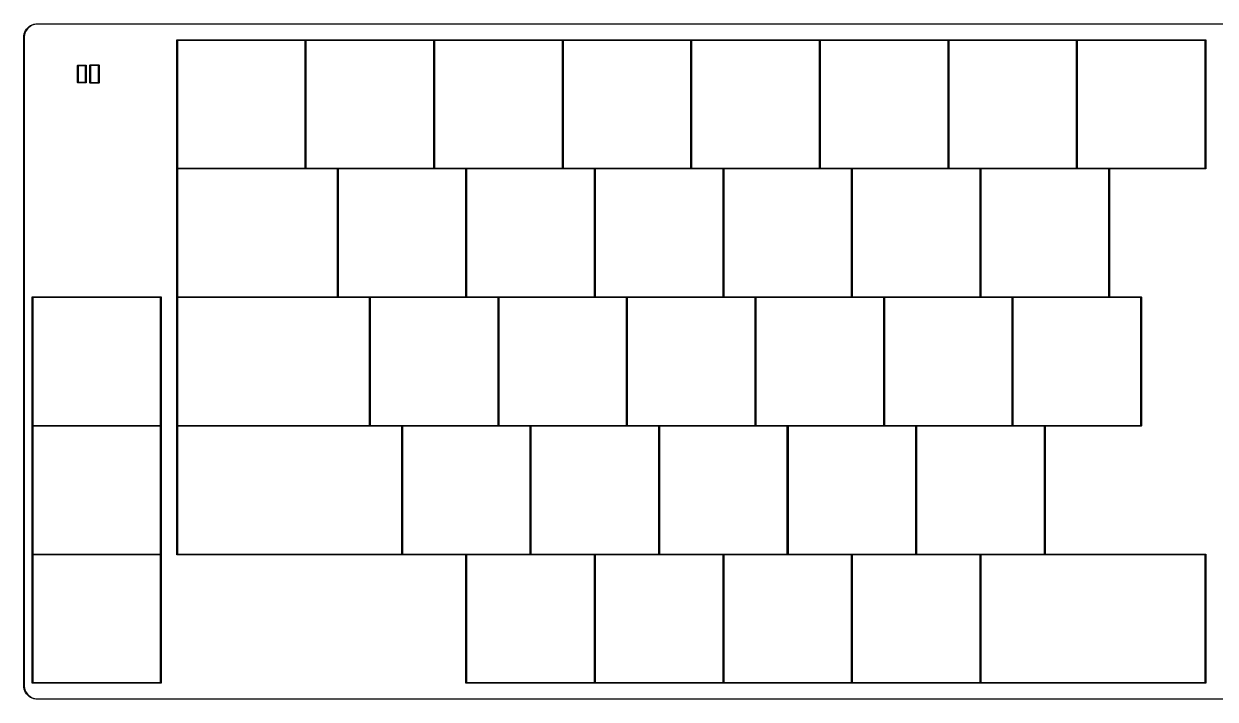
# Model space of a CAD drawing. Header units: millimetres. Extents: x 37 to 390, y -171 to -71.
# Drawn here: x 37.1 to 213.7, y -171.5 to -71.4 of the extents above; entities that cross this region are included whole.
import ezdxf

# ---------------------------------------------------------------- set-up
doc = ezdxf.new("R2010")
doc.units = ezdxf.units.MM
doc.layers.add('Edge.Cuts', color=254, linetype='CONTINUOUS', true_color=0xd0d2cd)
doc.layers.add('User.Drawings', color=9, linetype='CONTINUOUS', true_color=0xc2c2c2)

msp = doc.modelspace()

# ---------------------------------------------------------------- linework, layer by layer
at = {"layer": 'Edge.Cuts', "linetype": 'CONTINUOUS'}
for p, q in [((37.524199, -72.337894), (37.394751, -72.562105)), ((37.416174, -72.425), (37.563335, -72.204758)), ((37.681806, -72.132497), (37.524199, -72.337894)), ((37.563335, -72.204758), (37.737984, -72.005608)), ((37.864873, -71.94943), (37.681806, -72.132497)), ((37.737984, -72.005608), (37.937134, -71.830959)), ((38.07027, -71.791823), (37.864873, -71.94943)), ((37.937134, -71.830959), (38.157376, -71.683798)), ((38.294481, -71.662375), (38.07027, -71.791823)), ((38.157376, -71.683798), (38.394942, -71.566644)), ((38.533671, -71.5633), (38.294481, -71.662375)), ((38.394942, -71.566644), (38.645767, -71.4815)), ((38.783746, -71.496292), (38.533671, -71.5633)), ((38.645767, -71.4815), (38.90556, -71.429824)), ((39.040428, -71.4625), (38.783746, -71.496292)), ((38.90556, -71.429824), (39.169876, -71.4125)), ((39.169876, -71.4625), (39.040428, -71.4625)), ((39.169876, -71.4125), (215.075, -71.4125)), ((215.075, -71.4625), (39.169876, -71.4625)), ((37.144876, -73.4375), (37.1622, -73.173184)), ((37.144876, -169.45), (37.144876, -73.4375)), ((37.1622, -73.173184), (37.213876, -72.913391)), ((37.228668, -73.05137), (37.194876, -73.308052)), ((37.194876, -73.308052), (37.194876, -73.4375)), ((37.194876, -73.4375), (37.194876, -169.449999)), ((37.213876, -72.913391), (37.29902, -72.662566)), ((37.295676, -72.801295), (37.228668, -73.05137)), ((37.394751, -72.562105), (37.295676, -72.801295)), ((37.29902, -72.662566), (37.416174, -72.425)), ((37.144876, -169.450001), (37.144876, -169.45)), ((37.162205, -169.714314), (37.144876, -169.450001)), ((37.194876, -169.449999), (37.194878, -169.579447)), ((37.213885, -169.974105), (37.162205, -169.714314)), ((37.194878, -169.579447), (37.228675, -169.836127)), ((37.299031, -170.224928), (37.213885, -169.974105)), ((37.228675, -169.836127), (37.295686, -170.0862)), ((37.295686, -170.0862), (37.394763, -170.325387)), ((37.416187, -170.462491), (37.299031, -170.224928)), ((37.394763, -170.325387), (37.524212, -170.549596)), ((37.563348, -170.682731), (37.416187, -170.462491)), ((37.524212, -170.549596), (37.681819, -170.754991)), ((37.737997, -170.881879), (37.563348, -170.682731)), ((37.681819, -170.754991), (37.864885, -170.938057)), ((37.937145, -171.056528), (37.737997, -170.881879)), ((37.864885, -170.938057), (38.07028, -171.095664)), ((38.157385, -171.203689), (37.937145, -171.056528)), ((38.07028, -171.095664), (38.294489, -171.225113)), ((38.394948, -171.320845), (38.157385, -171.203689)), ((38.294489, -171.225113), (38.533676, -171.32419)), ((38.645771, -171.405991), (38.394948, -171.320845)), ((38.533676, -171.32419), (38.783749, -171.391201)), ((38.905562, -171.457671), (38.645771, -171.405991)), ((38.783749, -171.391201), (39.040429, -171.424998)), ((39.169875, -171.475), (38.905562, -171.457671)), ((39.040429, -171.424998), (39.169877, -171.425)), ((39.169876, -171.475), (39.169875, -171.474999)), ((39.169875, -171.474999), (39.169875, -171.475)), ((215.075, -171.475), (39.169876, -171.475)), ((39.169877, -171.425), (215.075, -171.425))]:
    msp.add_line(p, q, dxfattribs=at)
at = {"layer": 'User.Drawings', "linetype": 'CONTINUOUS'}
for p, q in [((59.79875, -73.81875), (59.802556, -73.799616)), ((59.79875, -92.86875), (59.79875, -73.81875)), ((59.802556, -73.799616), (59.829616, -73.772556)), ((59.829616, -73.772556), (59.84875, -73.76875)), ((59.84875, -73.76875), (78.89875, -73.76875)), ((59.89875, -73.86875), (59.89875, -92.81875)), ((78.84875, -73.86875), (59.89875, -73.86875)), ((78.84875, -92.81875), (78.84875, -73.86875)), ((78.89875, -73.76875), (97.94875, -73.76875)), ((78.94875, -73.86875), (78.94875, -92.81875)), ((97.89875, -73.86875), (78.94875, -73.86875)), ((97.89875, -92.81875), (97.89875, -73.86875)), ((97.94875, -73.76875), (116.99875, -73.76875)), ((97.99875, -73.86875), (97.99875, -92.81875)), ((116.94875, -73.86875), (97.99875, -73.86875)), ((116.94875, -92.81875), (116.94875, -73.86875)), ((116.99875, -73.76875), (136.04875, -73.76875)), ((117.04875, -73.86875), (117.04875, -92.81875)), ((135.99875, -73.86875), (117.04875, -73.86875)), ((135.99875, -92.81875), (135.99875, -73.86875)), ((136.04875, -73.76875), (155.09875, -73.76875)), ((136.09875, -73.86875), (136.09875, -92.81875)), ((155.04875, -73.86875), (136.09875, -73.86875)), ((155.04875, -92.81875), (155.04875, -73.86875)), ((155.09875, -73.76875), (174.14875, -73.76875)), ((155.14875, -73.86875), (155.14875, -92.81875)), ((174.09875, -73.86875), (155.14875, -73.86875)), ((174.09875, -92.81875), (174.09875, -73.86875)), ((174.14875, -73.76875), (193.19875, -73.76875)), ((174.19875, -73.86875), (174.19875, -92.81875)), ((193.14875, -73.86875), (174.19875, -73.86875)), ((193.14875, -92.81875), (193.14875, -73.86875)), ((193.19875, -73.76875), (212.24875, -73.76875)), ((193.24875, -73.86875), (193.24875, -92.81875)), ((212.19875, -73.86875), (193.24875, -73.86875)), ((212.19875, -92.81875), (212.19875, -73.86875)), ((212.24875, -73.76875), (212.267884, -73.772556)), ((212.267884, -73.772556), (212.294944, -73.799616)), ((212.294944, -73.799616), (212.29875, -73.81875)), ((212.29875, -73.81875), (212.29875, -92.86875)), ((45.0925, -77.59375), (45.096306, -77.574616)), ((45.0925, -80.09375), (45.0925, -77.59375)), ((45.096306, -77.574616), (45.123366, -77.547556)), ((45.123366, -77.547556), (45.1425, -77.54375)), ((45.1425, -77.54375), (46.3425, -77.54375)), ((45.1925, -77.64375), (45.1925, -80.04375)), ((46.2925, -77.64375), (45.1925, -77.64375)), ((46.2925, -80.04375), (46.2925, -77.64375)), ((46.3425, -77.54375), (46.361634, -77.547556)), ((46.361634, -77.547556), (46.388694, -77.574616)), ((46.388694, -77.574616), (46.3925, -77.59375)), ((46.3925, -77.59375), (46.3925, -80.09375)), ((46.9425, -77.54375), (46.946306, -77.524616)), ((46.9425, -80.14375), (46.9425, -77.54375)), ((46.946306, -77.524616), (46.973366, -77.497556)), ((46.973366, -77.497556), (46.9925, -77.49375)), ((46.9925, -77.49375), (48.2425, -77.49375)), ((47.0425, -77.59375), (47.0425, -80.09375)), ((48.1925, -77.59375), (47.0425, -77.59375)), ((48.1925, -80.09375), (48.1925, -77.59375)), ((48.2425, -77.49375), (48.261634, -77.497556)), ((48.261634, -77.497556), (48.288694, -77.524616)), ((48.288694, -77.524616), (48.2925, -77.54375)), ((48.2925, -77.54375), (48.2925, -80.14375)), ((45.096306, -80.112884), (45.0925, -80.09375)), ((45.123366, -80.139944), (45.096306, -80.112884)), ((45.1425, -80.14375), (45.123366, -80.139944)), ((46.3425, -80.14375), (45.1425, -80.14375)), ((45.1925, -80.04375), (46.2925, -80.04375)), ((46.361634, -80.139944), (46.3425, -80.14375)), ((46.388694, -80.112884), (46.361634, -80.139944)), ((46.3925, -80.09375), (46.388694, -80.112884)), ((46.946306, -80.162884), (46.9425, -80.14375)), ((46.973366, -80.189944), (46.946306, -80.162884)), ((46.9925, -80.19375), (46.973366, -80.189944)), ((48.2425, -80.19375), (46.9925, -80.19375)), ((47.0425, -80.09375), (48.1925, -80.09375)), ((48.261634, -80.189944), (48.2425, -80.19375)), ((48.288694, -80.162884), (48.261634, -80.189944)), ((48.2925, -80.14375), (48.288694, -80.162884)), ((59.79875, -111.91875), (59.79875, -92.86875)), ((59.89875, -92.81875), (78.84875, -92.81875)), ((59.89875, -92.91875), (59.89875, -111.86875)), ((78.89875, -92.91875), (59.89875, -92.91875)), ((83.61125, -92.91875), (78.89875, -92.91875)), ((78.94875, -92.81875), (83.66125, -92.81875)), ((83.61125, -111.86875), (83.61125, -92.91875)), ((83.66125, -92.81875), (97.89875, -92.81875)), ((83.71125, -92.91875), (83.71125, -111.86875)), ((97.94875, -92.91875), (83.71125, -92.91875)), ((102.66125, -92.91875), (97.94875, -92.91875)), ((97.99875, -92.81875), (102.71125, -92.81875)), ((102.66125, -111.86875), (102.66125, -92.91875)), ((102.71125, -92.81875), (116.94875, -92.81875)), ((102.76125, -92.91875), (102.76125, -111.86875)), ((116.99875, -92.91875), (102.76125, -92.91875)), ((121.71125, -92.91875), (116.99875, -92.91875)), ((117.04875, -92.81875), (121.76125, -92.81875)), ((121.71125, -111.86875), (121.71125, -92.91875)), ((121.76125, -92.81875), (135.99875, -92.81875)), ((121.81125, -92.91875), (121.81125, -111.86875)), ((136.04875, -92.91875), (121.81125, -92.91875)), ((140.76125, -92.91875), (136.04875, -92.91875)), ((136.09875, -92.81875), (140.81125, -92.81875)), ((140.76125, -111.86875), (140.76125, -92.91875)), ((140.81125, -92.81875), (155.04875, -92.81875)), ((140.86125, -92.91875), (140.86125, -111.86875)), ((155.09875, -92.91875), (140.86125, -92.91875)), ((159.81125, -92.91875), (155.09875, -92.91875)), ((155.14875, -92.81875), (159.86125, -92.81875)), ((159.81125, -111.86875), (159.81125, -92.91875)), ((159.86125, -92.81875), (174.09875, -92.81875)), ((159.91125, -92.91875), (159.91125, -111.86875)), ((174.14875, -92.91875), (159.91125, -92.91875)), ((178.86125, -92.91875), (174.14875, -92.91875)), ((174.19875, -92.81875), (178.91125, -92.81875)), ((178.86125, -111.86875), (178.86125, -92.91875)), ((178.91125, -92.81875), (193.14875, -92.81875)), ((178.96125, -92.91875), (178.96125, -111.86875)), ((193.19875, -92.91875), (178.96125, -92.91875)), ((197.91125, -92.91875), (193.19875, -92.91875)), ((193.24875, -92.81875), (197.96125, -92.81875)), ((197.91125, -111.86875), (197.91125, -92.91875)), ((197.96125, -92.81875), (212.19875, -92.81875)), ((212.24875, -92.91875), (198.01125, -92.91875)), ((198.01125, -92.91875), (198.01125, -111.86875)), ((212.267884, -92.914944), (212.24875, -92.91875)), ((212.294944, -92.887884), (212.267884, -92.914944)), ((212.29875, -92.86875), (212.294944, -92.887884)), ((38.3675, -111.91875), (38.371306, -111.899616)), ((38.3675, -130.96875), (38.3675, -111.91875)), ((38.371306, -111.899616), (38.398366, -111.872556)), ((38.398366, -111.872556), (38.4175, -111.86875)), ((38.4175, -111.86875), (57.4675, -111.86875)), ((38.4675, -111.96875), (38.4675, -130.91875)), ((57.4175, -111.96875), (38.4675, -111.96875)), ((57.4175, -130.91875), (57.4175, -111.96875)), ((57.4675, -111.86875), (57.486634, -111.872556)), ((57.486634, -111.872556), (57.513694, -111.899616)), ((57.513694, -111.899616), (57.5175, -111.91875)), ((57.5175, -111.91875), (57.5175, -130.96875)), ((59.79875, -130.96875), (59.79875, -111.91875)), ((59.89875, -111.86875), (83.61125, -111.86875)), ((59.89875, -111.96875), (59.89875, -130.91875)), ((83.66125, -111.96875), (59.89875, -111.96875)), ((88.37375, -111.96875), (83.66125, -111.96875)), ((83.71125, -111.86875), (88.42375, -111.86875)), ((88.37375, -130.91875), (88.37375, -111.96875)), ((88.42375, -111.86875), (102.66125, -111.86875)), ((88.47375, -111.96875), (88.47375, -130.91875)), ((102.71125, -111.96875), (88.47375, -111.96875)), ((107.42375, -111.96875), (102.71125, -111.96875)), ((102.76125, -111.86875), (107.47375, -111.86875)), ((107.42375, -130.91875), (107.42375, -111.96875)), ((107.47375, -111.86875), (121.71125, -111.86875)), ((107.52375, -111.96875), (107.52375, -130.91875)), ((121.76125, -111.96875), (107.52375, -111.96875)), ((126.47375, -111.96875), (121.76125, -111.96875)), ((121.81125, -111.86875), (126.52375, -111.86875)), ((126.47375, -130.91875), (126.47375, -111.96875)), ((126.52375, -111.86875), (140.76125, -111.86875)), ((126.57375, -111.96875), (126.57375, -130.91875)), ((140.81125, -111.96875), (126.57375, -111.96875)), ((145.52375, -111.96875), (140.81125, -111.96875)), ((140.86125, -111.86875), (145.57375, -111.86875)), ((145.52375, -130.91875), (145.52375, -111.96875)), ((145.57375, -111.86875), (159.81125, -111.86875)), ((145.62375, -111.96875), (145.62375, -130.91875)), ((159.86125, -111.96875), (145.62375, -111.96875)), ((164.57375, -111.96875), (159.86125, -111.96875)), ((159.91125, -111.86875), (164.62375, -111.86875)), ((164.57375, -130.91875), (164.57375, -111.96875)), ((164.62375, -111.86875), (178.86125, -111.86875)), ((164.67375, -111.96875), (164.67375, -130.91875)), ((178.91125, -111.96875), (164.67375, -111.96875)), ((183.62375, -111.96875), (178.91125, -111.96875)), ((178.96125, -111.86875), (183.67375, -111.86875)), ((183.62375, -130.91875), (183.62375, -111.96875)), ((183.67375, -111.86875), (197.91125, -111.86875)), ((183.72375, -111.96875), (183.72375, -130.91875)), ((202.67375, -111.96875), (183.72375, -111.96875)), ((198.01125, -111.86875), (202.72375, -111.86875)), ((202.67375, -130.91875), (202.67375, -111.96875)), ((202.72375, -111.86875), (202.742884, -111.872556)), ((202.742884, -111.872556), (202.769944, -111.899616)), ((202.769944, -111.899616), (202.77375, -111.91875)), ((202.77375, -111.91875), (202.77375, -130.96875)), ((38.3675, -150.01875), (38.3675, -130.96875)), ((38.4675, -130.91875), (57.4175, -130.91875)), ((38.4675, -131.01875), (38.4675, -149.96875)), ((57.4175, -131.01875), (38.4675, -131.01875)), ((57.4175, -149.96875), (57.4175, -131.01875)), ((57.5175, -130.96875), (57.5175, -150.01875)), ((59.79875, -150.01875), (59.79875, -130.96875)), ((59.89875, -130.91875), (88.37375, -130.91875)), ((59.89875, -131.01875), (59.89875, -149.96875)), ((88.42375, -131.01875), (59.89875, -131.01875)), ((93.13625, -131.01875), (88.42375, -131.01875)), ((88.47375, -130.91875), (93.18625, -130.91875)), ((93.13625, -149.96875), (93.13625, -131.01875)), ((93.18625, -130.91875), (107.42375, -130.91875)), ((93.23625, -131.01875), (93.23625, -149.96875)), ((107.47375, -131.01875), (93.23625, -131.01875)), ((112.18625, -131.01875), (107.47375, -131.01875)), ((107.52375, -130.91875), (112.23625, -130.91875)), ((112.18625, -149.96875), (112.18625, -131.01875)), ((112.23625, -130.91875), (126.47375, -130.91875)), ((112.28625, -131.01875), (112.28625, -149.96875)), ((126.52375, -131.01875), (112.28625, -131.01875)), ((131.23625, -131.01875), (126.52375, -131.01875)), ((126.57375, -130.91875), (131.28625, -130.91875)), ((131.23625, -149.96875), (131.23625, -131.01875)), ((131.28625, -130.91875), (145.52375, -130.91875)), ((131.33625, -131.01875), (131.33625, -149.96875)), ((145.57375, -131.01875), (131.33625, -131.01875)), ((150.28625, -131.01875), (145.57375, -131.01875)), ((145.62375, -130.91875), (150.33625, -130.91875)), ((150.28625, -149.96875), (150.28625, -131.01875)), ((150.33625, -130.91875), (164.57375, -130.91875)), ((150.38625, -131.01875), (150.38625, -149.96875)), ((164.62375, -131.01875), (150.38625, -131.01875)), ((169.33625, -131.01875), (164.62375, -131.01875)), ((164.67375, -130.91875), (169.38625, -130.91875)), ((169.33625, -149.96875), (169.33625, -131.01875)), ((169.38625, -130.91875), (183.62375, -130.91875)), ((169.43625, -131.01875), (169.43625, -149.96875)), ((183.67375, -131.01875), (169.43625, -131.01875)), ((188.38625, -131.01875), (183.67375, -131.01875)), ((183.72375, -130.91875), (188.43625, -130.91875)), ((188.38625, -149.96875), (188.38625, -131.01875)), ((188.43625, -130.91875), (202.67375, -130.91875)), ((202.72375, -131.01875), (188.48625, -131.01875)), ((188.48625, -131.01875), (188.48625, -149.96875)), ((202.742884, -131.014944), (202.72375, -131.01875)), ((202.769944, -130.987884), (202.742884, -131.014944)), ((202.77375, -130.96875), (202.769944, -130.987884)), ((38.3675, -169.06875), (38.3675, -150.01875)), ((38.4675, -149.96875), (57.4175, -149.96875)), ((57.5175, -150.01875), (57.5175, -169.06875)), ((59.802556, -150.037884), (59.79875, -150.01875)), ((59.829616, -150.064944), (59.802556, -150.037884)), ((59.89875, -149.96875), (93.13625, -149.96875)), ((93.23625, -149.96875), (112.18625, -149.96875)), ((112.28625, -149.96875), (121.76125, -149.96875)), ((121.76125, -149.96875), (131.23625, -149.96875)), ((131.33625, -149.96875), (140.81125, -149.96875)), ((140.81125, -149.96875), (150.28625, -149.96875)), ((150.38625, -149.96875), (159.86125, -149.96875)), ((159.86125, -149.96875), (169.33625, -149.96875)), ((169.43625, -149.96875), (178.91125, -149.96875)), ((178.91125, -149.96875), (188.38625, -149.96875)), ((188.48625, -149.96875), (212.24875, -149.96875)), ((212.24875, -149.96875), (212.267884, -149.972556)), ((212.267884, -149.972556), (212.294944, -149.999616)), ((212.294944, -149.999616), (212.29875, -150.01875)), ((212.29875, -150.01875), (212.29875, -169.06875)), ((38.4675, -150.06875), (38.4675, -169.01875)), ((57.4175, -150.06875), (38.4675, -150.06875)), ((57.4175, -169.01875), (57.4175, -150.06875)), ((59.84875, -150.06875), (59.829616, -150.064944)), ((93.18625, -150.06875), (59.84875, -150.06875)), ((102.66125, -150.06875), (93.18625, -150.06875)), ((102.66125, -169.06875), (102.66125, -150.06875)), ((102.76125, -150.06875), (102.76125, -169.01875)), ((112.23625, -150.06875), (102.76125, -150.06875)), ((121.71125, -150.06875), (112.23625, -150.06875)), ((121.71125, -169.01875), (121.71125, -150.06875)), ((121.81125, -150.06875), (121.81125, -169.01875)), ((131.28625, -150.06875), (121.81125, -150.06875)), ((140.76125, -150.06875), (131.28625, -150.06875)), ((140.76125, -169.01875), (140.76125, -150.06875)), ((140.86125, -150.06875), (140.86125, -169.01875)), ((150.33625, -150.06875), (140.86125, -150.06875)), ((159.81125, -150.06875), (150.33625, -150.06875)), ((159.81125, -169.01875), (159.81125, -150.06875)), ((159.91125, -150.06875), (159.91125, -169.01875)), ((169.38625, -150.06875), (159.91125, -150.06875)), ((178.86125, -150.06875), (169.38625, -150.06875)), ((178.86125, -169.01875), (178.86125, -150.06875)), ((178.96125, -150.06875), (178.96125, -169.01875)), ((212.19875, -150.06875), (178.96125, -150.06875)), ((212.19875, -169.01875), (212.19875, -150.06875)), ((38.371306, -169.087884), (38.3675, -169.06875)), ((38.398366, -169.114944), (38.371306, -169.087884)), ((38.4175, -169.11875), (38.398366, -169.114944)), ((57.4675, -169.11875), (38.4175, -169.11875)), ((38.4675, -169.01875), (57.4175, -169.01875)), ((57.486634, -169.114944), (57.4675, -169.11875)), ((57.513694, -169.087884), (57.486634, -169.114944)), ((57.5175, -169.06875), (57.513694, -169.087884)), ((102.665056, -169.087884), (102.66125, -169.06875)), ((102.692116, -169.114944), (102.665056, -169.087884)), ((102.71125, -169.11875), (102.692116, -169.114944)), ((121.76125, -169.11875), (102.71125, -169.11875)), ((102.76125, -169.01875), (121.71125, -169.01875)), ((140.81125, -169.11875), (121.76125, -169.11875)), ((121.81125, -169.01875), (140.76125, -169.01875)), ((159.86125, -169.11875), (140.81125, -169.11875)), ((140.86125, -169.01875), (159.81125, -169.01875)), ((178.91125, -169.11875), (159.86125, -169.11875)), ((159.91125, -169.01875), (178.86125, -169.01875)), ((212.24875, -169.11875), (178.91125, -169.11875)), ((178.96125, -169.01875), (212.19875, -169.01875)), ((212.267884, -169.114944), (212.24875, -169.11875)), ((212.294944, -169.087884), (212.267884, -169.114944)), ((212.29875, -169.06875), (212.294944, -169.087884))]:
    msp.add_line(p, q, dxfattribs=at)

doc.saveas('drawing.dxf')
